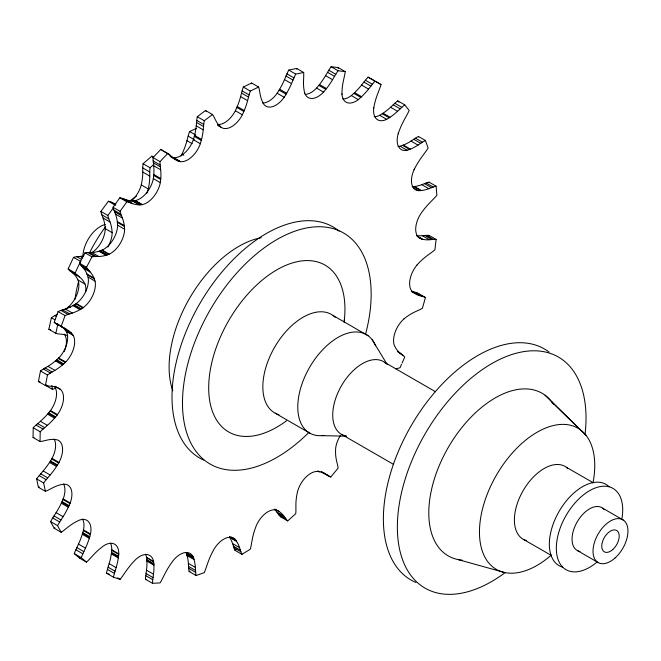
<?xml version="1.0" encoding="UTF-8"?>
<svg xmlns="http://www.w3.org/2000/svg" width="661" height="661" viewBox="0 0 661 661"><rect width="100%" height="100%" fill="white"/><g stroke="black" fill="none" stroke-linecap="round" stroke-linejoin="round"><path stroke-width="0.99" d="M82.542 519.025A19.888 11.485 -60 0 1 82.799 532.626L89.78 536.699A19.888 11.485 -60 0 0 79.485 520.091L76.131 521.711A51.269 29.605 -60 0 0 68.513 526.734L64.125 530.18A32.001 18.475 -60 0 1 61.159 532.27L57.581 525.652A31.984 18.467 -60 0 1 59.705 522.008L63.084 516.687A51.269 29.596 -60 0 0 68.306 507.243L69.05 505.673A19.896 11.485 -60 0 0 63.539 484.166L60.341 484.819A51.261 29.596 -60 0 0 52.806 487.752L48.352 490.032A32.009 18.483 -60 0 1 45.386 491.321L38.404 487.289L36.652 478.895A31.984 18.467 -60 0 1 39.206 475.639L43.163 470.979A51.269 29.596 -60 0 0 49.525 462.436L50.129 461.502L57.11 465.542L57.499 464.964A19.896 11.485 -60 0 0 57.036 439.772L54.161 439.408A51.269 29.605 -60 0 0 47.113 440.094L42.833 441.094A32.034 18.5 -60 0 1 40.04 441.515L33.05 437.483L33.224 427.766A32.009 18.483 -60 0 1 36.066 425.064L40.387 421.313A51.269 29.596 -60 0 0 47.559 414.133L48.699 412.828A19.888 11.485 -60 0 0 54.574 386.561M40.04 441.515L40.214 431.798A32.009 18.483 -60 0 1 43.056 429.105L47.377 425.345A51.269 29.596 -60 0 0 54.541 418.165L55.681 416.86A19.888 11.485 -60 0 0 60.325 389.279L57.961 387.949A51.269 29.596 -60 0 0 51.748 386.33L47.873 385.999A32.001 18.475 -60 0 1 45.394 385.528L38.404 381.488L40.495 370.978A31.976 18.458 -60 0 1 43.469 368.987L47.931 366.334A51.269 29.596 -60 0 0 55.507 360.906L56.747 359.865A19.896 11.485 -60 0 0 66.232 331.392L64.481 329.161A51.261 29.596 -60 0 0 59.465 325.328L56.21 323.683A32.017 18.483 -60 0 1 54.177 322.337L58.069 311.587A32.034 18.491 -60 0 1 61.019 310.406L65.373 309.009A51.269 29.596 -60 0 0 72.958 305.63L74.23 304.903A19.896 11.485 -60 0 0 88.053 277.075L86.971 274.018A51.277 29.605 -60 0 0 83.46 268.226L80.997 265.35A31.992 18.475 -60 0 1 79.518 263.21L85.005 252.808A31.992 18.475 -60 0 1 87.773 252.502L91.788 252.428A51.269 29.596 -60 0 0 98.968 251.271L100.199 250.907A19.896 11.485 -60 0 0 117.617 225.219L117.303 221.584A51.269 29.596 -60 0 0 115.435 214.057L113.907 210.107A32.009 18.475 -60 0 1 113.064 207.29L119.848 197.788A32.009 18.483 -60 0 1 122.277 198.383L125.739 199.639A51.269 29.596 -60 0 0 132.126 200.77L133.258 200.787L140.248 204.819A19.896 11.485 -60 0 0 160.309 182.659L160.78 178.536A51.269 29.596 -60 0 0 160.673 169.786L160.144 164.969A31.984 18.467 -60 0 1 159.987 161.623L167.803 153.443A31.984 18.467 -60 0 1 169.77 154.897L172.48 157.425A51.269 29.596 -60 0 0 177.735 160.78L178.701 161.177A19.896 11.485 -60 0 0 200.341 143.743L201.564 139.421A51.269 29.596 -60 0 0 203.224 129.853L203.737 124.442A32.017 18.483 -60 0 1 204.274 120.748L212.503 114.527A31.992 18.467 -60 0 1 213.9 116.766L215.726 120.409A51.269 29.596 -60 0 0 219.559 125.821L220.311 126.573A19.896 11.485 -60 0 0 242.356 114.799L244.264 110.503A51.269 29.596 -60 0 0 247.602 100.646L249.123 94.92A31.992 18.475 -60 0 1 250.321 91.078L258.616 87.045A32.001 18.475 -60 0 1 259.368 89.946L260.211 94.523A51.269 29.596 -60 0 0 262.417 101.687L262.913 102.752A19.896 11.485 -60 0 0 284.172 97.274L286.667 93.234A51.261 29.596 -60 0 0 291.501 83.617L293.947 77.899A32.009 18.483 -60 0 1 295.74 74.106L303.663 72.479A31.992 18.467 -60 0 1 303.73 75.891L303.531 81.146A51.269 29.596 -60 0 0 304.002 89.681L304.209 91.003A19.896 11.485 -60 0 0 323.543 92.119L326.493 88.549A51.269 29.596 -60 0 0 332.557 79.692L335.796 74.28A31.992 18.467 -60 0 1 338.085 70.752L345.216 71.628A31.992 18.467 -60 0 1 344.588 75.354L343.365 81.014A51.269 29.596 -60 0 0 342.067 90.45L341.985 91.896A19.888 11.485 -60 0 0 358.336 99.613L361.584 96.704A51.269 29.596 -60 0 0 368.549 89.086L372.407 84.269A31.984 18.467 -60 0 1 375.084 81.196L381.025 84.517A32.009 18.483 -60 0 1 379.745 88.367L377.563 94.118A51.269 29.596 -60 0 0 374.564 103.959L374.2 105.537A19.896 11.485 -60 0 0 386.693 119.344L390.056 117.261A51.261 29.596 -60 0 0 397.558 111.288L401.83 107.33A32.001 18.475 -60 0 1 404.73 104.876L409.167 110.461A32.001 18.475 -60 0 1 407.3 114.229L404.284 119.765A51.269 29.596 -60 0 0 399.74 129.473L399.128 131.035A19.888 11.485 -60 0 0 407.077 150.254L410.374 149.105A51.269 29.596 -60 0 0 418 145.106L422.453 142.222A32.001 18.475 -60 0 1 425.436 140.512L428.121 148.072A32.001 18.475 -60 0 1 425.767 151.543L422.073 156.566A51.269 29.596 -60 0 0 416.248 165.63L415.364 167.192A19.888 11.485 -60 0 0 418.388 190.682L421.445 190.533A51.277 29.605 -60 0 0 428.791 188.707L433.186 187.055A32.001 18.475 -60 0 1 436.078 186.187L436.88 195.301A32.001 18.475 -60 0 1 434.161 198.308L429.997 202.547A51.269 29.596 -60 0 0 423.18 210.462L422.139 211.842A19.896 11.485 -60 0 0 420.817 213.718L420.47 214.263A19.896 11.485 -60 0 0 420.016 238.439L422.668 239.299A51.261 29.596 -60 0 0 429.328 239.753L433.434 239.414A32.001 18.475 -60 0 1 436.095 239.447L434.938 249.759A32.001 18.475 -60 0 1 432.013 252.114L427.584 255.336A51.269 29.596 -60 0 0 420.165 261.682L419.024 262.814A19.896 11.485 -60 0 0 411.853 291.08L413.951 292.897A51.261 29.596 -60 0 0 419.57 295.624L423.156 296.624A32.017 18.483 -60 0 1 425.436 297.541L422.42 308.241A32.001 18.475 -60 0 1 419.438 309.835L415.001 311.876A51.269 29.596 -60 0 0 407.366 316.305L406.135 317.173A19.896 11.485 -60 0 0 394.361 345.538L395.807 348.215A51.269 29.596 -60 0 0 400.079 353.048L402.954 355.329A31.992 18.475 -60 0 1 404.722 357.08L402.103 363.079M344.232 322.502L344.398 319.494M167.803 153.443L160.813 149.411L153.005 157.591A31.984 18.467 -60 0 0 153.162 160.937L153.691 165.746A51.269 29.596 -60 0 1 153.79 174.504L153.327 178.619A19.896 11.485 -60 0 1 133.258 200.787M171.554 157.078L171.711 157.144A19.896 11.485 -60 0 0 193.351 139.711L194.557 135.447A51.269 29.596 -60 0 0 196.243 125.821L196.747 120.409A32.017 18.483 -60 0 1 197.284 116.708L205.513 110.494L212.503 114.527M429.047 236.051L429.105 235.407A32.001 18.475 -60 0 0 426.444 235.382L422.346 235.721A51.261 29.596 -60 0 1 416.868 235.506M373.721 108.206L373.804 107.603M340.308 435.657A19.896 11.485 -60 0 0 335.623 448.538L335.548 452.463A51.269 29.596 -60 0 0 336.532 460.634L337.573 465.047A32.001 18.475 -60 0 1 338.077 468.153L330.773 477.002A31.984 18.467 -60 0 1 328.558 475.97L325.452 474.069A51.269 29.596 -60 0 0 319.594 471.805L318.561 471.607A19.896 11.485 -60 0 0 297.541 491.536L296.69 495.783A51.261 29.596 -60 0 0 295.905 505.004L295.913 510.152A32.001 18.475 -60 0 1 295.723 513.704L287.7 520.901A32.009 18.483 -60 0 1 286.006 519.042L283.718 515.935A51.269 29.596 -60 0 0 279.14 511.523L278.273 510.953A19.896 11.485 -60 0 0 277.116 510.333L276.736 510.193A19.896 11.485 -60 0 0 256.286 525.652L254.708 529.998A51.269 29.596 -60 0 0 252.196 539.773L251.172 545.375A32.009 18.483 -60 0 1 250.304 549.175L241.976 554.339A31.992 18.475 -60 0 1 240.901 551.753L239.555 547.614A51.269 29.596 -60 0 0 236.514 541.285L235.886 540.376A19.896 11.485 -60 0 0 214.09 549.06L211.867 553.265A51.269 29.605 -60 0 0 207.752 563.065L205.761 568.824A32.009 18.483 -60 0 1 204.257 572.666L196.086 575.516A32.001 18.475 -60 0 1 195.673 572.343L195.35 567.394A51.269 29.596 -60 0 0 194.004 559.495L193.648 558.289A19.896 11.485 -60 0 0 173.215 560.495L170.472 564.329A51.269 29.596 -60 0 0 164.986 573.624L162.127 579.234A32.009 18.475 -60 0 1 160.069 582.911L152.493 583.299A32.009 18.475 -60 0 1 152.774 579.705L153.484 574.211A51.269 29.596 -60 0 0 153.906 565.163L153.839 563.734A19.896 11.485 -60 0 0 135.877 559.33L132.754 562.594A51.269 29.605 -60 0 0 126.193 570.889L122.624 576.037A32.017 18.483 -60 0 1 120.12 579.358L113.461 577.227L106.479 573.194A31.992 18.475 -60 0 1 107.437 569.377L109.148 563.626A51.269 29.596 -60 0 0 111.312 553.926L111.544 552.348A19.896 11.485 -60 0 0 110.486 543.21M82.799 532.626L82.286 534.262A51.269 29.596 -60 0 1 78.494 544.102L75.875 549.787A32.001 18.475 -60 0 0 74.288 553.621L79.51 558.107L86.5 562.139A32.025 18.491 -60 0 0 89.309 559.363L93.399 554.951A51.269 29.605 -60 0 1 100.687 548.101L104.008 545.598A19.896 11.485 -60 0 1 118.534 556.38L118.302 557.958A51.269 29.596 -60 0 1 116.138 567.667L114.427 573.409A31.992 18.475 -60 0 0 113.461 577.227M152.493 583.299L145.503 579.259A32.009 18.475 -60 0 1 145.784 575.673L146.494 570.17A51.269 29.596 -60 0 0 146.916 561.131L146.849 559.702A19.896 11.485 -60 0 0 145.428 554.191M111.312 553.926L118.302 557.958M111.445 552.96L118.443 556.95M45.394 385.528L47.485 375.01A31.976 18.458 -60 0 1 50.459 373.019L54.921 370.367A51.269 29.596 -60 0 0 62.498 364.938L63.737 363.897A19.896 11.485 -60 0 0 73.222 335.424L71.462 333.194L64.481 329.161M67.703 335.697A51.269 29.596 -60 0 0 61.828 334.218L58.755 333.945A32.439 18.731 -60 0 1 55.83 333.318L48.84 329.285L51.393 317.743A32.439 18.731 -60 0 1 54.937 315.57L57.565 314.19M55.83 333.318L57.854 323.956M194.557 135.447L201.564 139.421M217.519 124.499A19.896 11.485 -60 0 0 235.366 110.767L237.249 106.528A51.269 29.596 -60 0 0 240.612 96.605L242.133 90.888A31.992 18.475 -60 0 1 243.331 87.037L251.634 83.013L258.616 87.045M181.007 155.963A19.954 11.518 -60 0 0 181.965 154.22A51.269 29.596 -60 0 0 186.939 140.669L188.154 136.116A32.439 18.731 -60 0 1 189.616 131.539L196.4 128.424M418.264 294.17L418.446 293.501A32.017 18.483 -60 0 0 416.174 292.583L412.588 291.584A51.261 29.596 -60 0 1 411.456 291.228M398.178 133.819L398.368 133.191M89.78 536.699L89.276 538.302A51.269 29.596 -60 0 1 85.476 548.143L82.865 553.827A32.001 18.475 -60 0 0 81.278 557.661L86.5 562.139M82.6 533.253L89.582 537.294M79.518 263.21L86.508 267.242A31.992 18.475 -60 0 0 87.987 269.382L90.441 272.258A51.277 29.605 -60 0 1 93.961 278.058L95.044 281.107A19.896 11.485 -60 0 1 81.22 308.935L79.948 309.662A51.269 29.596 -60 0 1 72.363 313.05L68.009 314.446A32.034 18.491 -60 0 0 65.059 315.619L61.167 326.369A32.017 18.483 -60 0 0 63.2 327.716L66.455 329.368A51.261 29.596 -60 0 1 71.438 333.169M237.249 106.528L244.264 110.503M262.739 103.075A19.896 11.485 -60 0 0 277.182 93.242L279.644 89.26A51.261 29.596 -60 0 0 284.511 79.584L286.957 73.858A32.009 18.483 -60 0 1 288.75 70.074L296.682 68.447L303.663 72.479M85.707 291.815A19.954 11.518 -60 0 0 85.005 284.056A51.269 29.596 -60 0 0 79.485 276.926L70.215 271.068A32.439 18.731 -60 0 1 68.149 268.928L73.528 257.369A32.439 18.731 -60 0 1 76.899 256.708L80.138 256.402A51.269 29.596 -60 0 0 83.873 255.774M79.485 276.926L77.205 275.1A32.439 18.731 -60 0 1 75.139 272.968L80.518 261.409A32.439 18.731 -60 0 1 80.948 261.285M401.508 364.409L400.004 367.731A31.992 18.467 -60 0 1 397.129 368.474L395.509 368.755M414.05 169.794L414.323 169.208M61.159 532.27L54.169 528.238L50.591 521.62A31.984 18.467 -60 0 1 52.715 517.976L56.094 512.655A51.269 29.596 -60 0 0 61.316 503.211L62.084 501.6A19.896 11.485 -60 0 0 63.654 484.125M68.744 506.309L61.779 502.211M61.316 503.211L68.306 507.243M69.05 505.673L62.084 501.6M86.508 267.242L91.995 256.84A31.992 18.475 -60 0 1 94.754 256.534L98.77 256.468A51.269 29.596 -60 0 0 105.958 255.303L107.189 254.939A19.896 11.485 -60 0 0 124.599 229.251L124.285 225.566A51.269 29.596 -60 0 0 122.425 218.089L120.889 214.139A32.009 18.475 -60 0 1 120.054 211.322L113.064 207.29M279.644 89.26L286.667 93.234M305.25 94.416A19.896 11.485 -60 0 0 316.553 88.087L319.503 84.517A51.269 29.596 -60 0 0 325.567 75.66L328.806 70.248A31.992 18.467 -60 0 1 331.103 66.72L338.225 67.587L345.216 71.628M57.11 465.542L56.516 466.468A51.269 29.596 -60 0 1 50.153 475.011L46.187 479.671A31.984 18.467 -60 0 0 43.643 482.935L45.386 491.321M49.525 462.436L56.516 466.468M50.129 461.502L50.509 460.932A19.896 11.485 -60 0 0 54.177 439.135M120.054 211.322L126.829 201.82A32.009 18.483 -60 0 1 129.267 202.415L132.721 203.671A51.269 29.596 -60 0 0 139.116 204.803L140.248 204.819M91.755 252.709A19.954 11.518 -60 0 0 105.173 228.615A51.269 29.596 -60 0 0 103.042 217.973L101.827 214.817A32.439 18.731 -60 0 1 100.869 211.429L108.429 201.241A32.439 18.731 -60 0 1 111.213 202.167L113.799 203.423A51.269 29.596 -60 0 0 115.807 204.257M107.793 247.024A19.954 11.518 -60 0 0 112.155 232.647A51.269 29.596 -60 0 0 110.032 222.005L108.809 218.857A32.439 18.731 -60 0 1 107.859 215.461L113.494 207.785M342.828 99.051A19.888 11.485 -60 0 0 351.355 95.572L354.593 92.672A51.269 29.596 -60 0 0 361.567 85.054L365.426 80.237A31.984 18.467 -60 0 1 368.094 77.163L374.035 80.485A32.009 18.483 -60 0 1 373.895 80.964M417.05 264.954L417.479 264.441M48.253 413.323L55.268 417.322M374.151 116.716A19.896 11.485 -60 0 0 379.703 115.311L383.066 113.229A51.261 29.596 -60 0 0 390.568 107.256L394.84 103.298A32.001 18.475 -60 0 1 397.748 100.844L404.73 104.876M130.961 201.299A19.954 11.518 -60 0 0 141.272 184.923A51.269 29.596 -60 0 0 142.784 172.05L142.784 167.952A32.439 18.731 -60 0 1 143.057 163.713L151.881 156.136L153.633 157.144M146.651 193.541A19.954 11.518 -60 0 0 148.262 188.955A51.269 29.596 -60 0 0 149.774 176.082L149.774 171.984A32.439 18.731 -60 0 1 150.047 167.745L153.889 164.358M404.045 318.825L404.515 318.42M274.315 509.193A51.269 29.596 -60 0 1 276.728 511.903L279.016 515.01A32.009 18.483 -60 0 0 280.71 516.869L281.214 516.423M56.301 360.228L63.324 364.244M398.087 146.461A19.888 11.485 -60 0 0 400.087 146.221L403.384 145.073A51.269 29.596 -60 0 0 411.01 141.066L415.463 138.182A32.001 18.475 -60 0 1 418.454 136.48L425.436 140.512M236.035 549.679L234.994 550.307A31.992 18.475 -60 0 1 233.911 547.721L232.573 543.582A51.269 29.596 -60 0 0 229.524 537.253L229.425 537.112M80.766 309.191L73.776 305.159M412.117 186.642L414.455 186.493A51.277 29.605 -60 0 0 421.801 184.675L426.196 183.014A32.001 18.475 -60 0 1 429.096 182.155L436.078 186.187M190.12 571.154L189.096 571.484A32.001 18.475 -60 0 1 188.691 568.311L188.368 563.354A51.269 29.596 -60 0 0 187.013 555.463L186.658 554.257A19.896 11.485 -60 0 0 186.121 552.819L185.939 552.439L193.111 556.851L186.121 552.819M99.728 251.04L106.718 255.072M413.736 186.567L420.718 190.599M316.71 471.467L317.148 471.458M145.503 579.259L145.974 579.251M321.411 435.649L346.075 436.161M139.843 204.803L132.853 200.77M458.015 559.561L504.83 572.583M108.949 574.045L109.362 574.178M108.123 573.765L106.479 573.194M170.86 156.797L178.404 161.044M566.394 467.302L593.214 482.728M523.553 539.45L551.233 555.372M368.094 77.163L381.025 84.517M365.426 80.237L372.407 84.269M363.938 82.088L370.928 86.12M394.84 103.298L401.83 107.33M331.103 66.72L338.085 70.752M361.567 85.054L368.549 89.086M393.196 104.818L400.186 108.85M328.806 70.248L335.796 74.28M390.568 107.256L397.558 111.288M327.559 72.33L334.549 76.362M325.567 75.66L332.557 79.692M354.593 92.672L361.584 96.704M353.85 93.375L360.832 97.407M383.066 113.229L390.056 117.261M351.355 95.572L358.336 99.613M382.289 113.742L389.271 117.782M379.703 115.311L386.693 119.344M415.463 138.182L422.453 142.222M319.503 84.517L326.493 88.549M413.753 139.289L420.743 143.33M318.825 85.368L325.815 89.4M288.75 70.074L295.74 74.106M411.01 141.066L418 145.106M316.553 88.087L323.543 92.119M286.957 73.858L293.947 77.899M286.015 76.056L293.005 80.097M403.384 145.073L410.374 149.105M402.615 145.379L409.597 149.411M284.511 79.584L291.501 83.617M400.087 146.221L407.077 150.254M279.116 90.152L286.106 94.184M277.182 93.242L284.172 97.274M426.196 183.014L433.186 187.055M424.502 183.651L431.493 187.691M421.801 184.675L428.791 188.707M243.331 87.037L250.321 91.078M414.455 186.493L421.445 190.533M413.142 187.65L418.388 190.682M242.133 90.888L249.123 94.92M241.546 93.085L248.536 97.117M240.612 96.605L247.602 100.646M236.853 107.47L243.843 111.502M235.366 110.767L242.356 114.799M429.105 235.407L436.095 239.447M426.444 235.382L433.434 239.414M424.866 235.514L431.856 239.546M422.346 235.721L429.328 239.753M416.554 235.762L422.668 239.299M417.669 236.613L422.032 239.133M217.816 124.813L219.559 125.821M217.411 124.755L220.03 126.268M218.568 125.557L220.311 126.573M218.18 125.607L221.377 127.441M197.284 116.708L204.274 120.748M196.747 120.409L203.737 124.442M196.557 122.492L203.538 126.524M196.243 125.821L203.224 129.853M189.616 131.539L195.73 135.067M194.317 136.389L201.308 140.421M188.154 136.116L194.268 139.645M193.351 139.711L200.341 143.743M186.939 140.669L192.177 143.693M181.965 154.22L183.708 155.228M418.446 293.501L425.436 297.541M416.174 292.583L423.156 296.624M414.794 292.203L421.784 296.235M412.588 291.584L419.57 295.624M411.696 291.501L413.439 292.509M411.332 291.385L413.951 292.897M163.655 151.369L169.77 154.897M169.86 155.913L172.48 157.425M171.711 157.144L178.701 161.177M153.005 157.591L159.987 161.623M153.162 160.937L160.144 164.969M153.36 162.788L160.35 166.82M153.691 165.746L160.673 169.786M143.057 163.713L150.047 167.745M142.784 167.952L149.774 171.984M153.79 174.504L160.78 178.536M153.707 175.454L160.697 179.486M142.784 172.05L149.774 176.082M153.327 178.619L160.309 182.659M141.272 184.923L148.262 188.955M397.459 351.536L400.079 353.048M399.227 352.941L401.855 354.453M401.21 354.321L402.954 355.329M333.185 315.578L368.127 335.755M132.126 200.77L139.116 204.803M125.739 199.639L132.721 203.671M123.607 198.862L130.597 202.902M122.277 198.383L129.267 202.415M119.848 197.788L126.829 201.82M113.799 203.423L115.543 204.431M111.213 202.167L115.584 204.687M108.429 201.241L115.419 205.282M384.71 362.41L435.516 391.742M113.907 210.107L120.889 214.139M114.493 211.627L121.484 215.66M115.435 214.057L122.425 218.089M100.869 211.429L107.859 215.461M117.303 221.584L124.285 225.566M117.402 222.377L124.384 226.409M101.827 214.817L108.809 218.857M117.617 225.219L124.599 229.251M103.042 217.973L110.032 222.005M602.634 508.152L623.596 520.257M105.173 228.615L112.155 232.647M100.199 250.907L107.189 254.939M98.968 251.271L105.958 255.303M91.788 252.428L98.77 256.468M89.309 252.477L96.299 256.509M87.773 252.502L94.754 256.534M85.005 252.808L91.995 256.84M80.138 256.402L82.757 257.914M76.899 256.708L81.262 259.228M73.528 257.369L80.518 261.409M577.433 550.596L598.395 562.693M80.997 265.35L87.987 269.382M81.939 266.449L88.929 270.489M83.46 268.226L90.441 272.258M86.971 274.018L93.961 278.058M87.252 274.703L94.242 278.744M88.053 277.075L95.044 281.107M68.149 268.928L75.139 272.968M70.215 271.068L77.205 275.1M72.495 272.886A51.269 29.596 -60 0 1 78.015 280.016L85.005 284.056M341.869 434.558L393.568 464.402M275.224 413.191L310.158 433.36M74.23 304.903L81.22 308.935M72.958 305.63L79.948 309.662M65.042 309.588A51.269 29.596 -60 0 0 68.934 306.481L70.677 307.489M65.373 309.009L72.363 313.05M62.696 309.869L69.678 313.909M61.019 310.406L68.009 314.446M58.069 311.587L65.059 315.619M54.937 315.57L56.681 316.578M323.791 472.97L330.773 477.002M321.089 471.549L325.452 474.069M322.13 472.218L328.558 475.97M317.842 470.797L319.594 471.805M51.393 317.743L54.888 319.759M54.177 322.337L66.455 329.368M56.21 323.683L64.448 328.352M64.885 329.624L71.875 333.665M66.232 331.392L73.222 335.424M56.747 359.865L63.737 363.897M55.507 360.906L62.498 364.938M47.931 366.334L54.921 370.367M45.188 367.962L52.169 372.003M43.469 368.987L50.459 373.019M40.495 370.978L47.485 375.01M274.993 509.185L279.14 511.523M276.728 511.903L283.718 515.935M278.141 513.812L285.122 517.844M279.016 515.01L286.006 519.042M55.012 386.198L60.325 389.279M280.71 516.869L287.7 520.901M46.13 384.991L47.873 385.999M55.689 388.288A32.447 18.731 -60 0 1 52.252 389.246L45.27 385.214A32.447 18.731 -60 0 0 46.113 385.041M48.699 412.828L55.681 416.86M47.559 414.133L54.541 418.165M40.387 421.313L47.377 425.345M37.727 423.627L44.717 427.659M231.226 537.021L235.01 539.318L231.515 537.302M36.066 425.064L43.056 429.105M229.772 536.848L235.886 540.376M230.003 537.203L236.142 540.772M229.524 537.253L236.514 541.285M33.224 427.766L40.214 431.798M232.573 543.582L239.555 547.614M233.399 546.126L240.381 550.159M233.911 547.721L240.901 551.753M234.994 550.307L241.976 554.339M50.509 460.932L57.499 464.964M43.163 470.979L50.153 475.011M186.658 554.257L193.648 558.289M186.799 554.769L193.772 558.76M187.013 555.463L194.004 559.495M40.726 473.846L47.716 477.878M39.206 475.639L46.187 479.671M188.368 563.354L195.35 567.394M188.567 566.403L195.549 570.443M36.652 478.895L43.643 482.935M188.691 568.311L195.673 572.343M189.096 571.484L196.086 575.516M146.849 559.702L153.839 563.734M146.874 560.305L153.856 564.345M146.916 561.131L153.906 565.163M56.094 512.655L63.084 516.687M54.012 515.927L61.002 519.967M146.494 570.17L153.484 574.211M82.286 534.262L89.276 538.302M52.715 517.976L59.705 522.008M111.544 552.348L118.534 556.38M146.056 573.558L153.046 577.59M145.784 575.673L152.774 579.705M50.591 521.62L57.581 525.652M78.494 544.102L85.476 548.143M109.148 563.626L116.138 567.667M76.883 547.605L83.873 551.638M108.09 567.163L115.08 571.203M75.875 549.787L82.865 553.827M107.437 569.377L114.427 573.409M117.501 577.846L120.12 579.358M74.288 553.621L81.278 557.661M545.019 395.179L580.383 429.832M551.712 401.764L586.2 435.549M397.748 100.844L398.88 102.207M372.176 339.737L387.189 364.5M418.454 136.48L418.628 136.943M304.704 93.036L304.589 92.664M429.096 182.155L429.154 182.717M52.252 389.246L51.963 385.495M342.001 94.374L341.968 93.829M151.881 156.136A32.447 18.731 -60 0 1 152.641 156.963M78.015 280.016A19.954 11.518 -60 0 1 68.934 306.481M50.633 329.756A32.439 18.731 -60 0 1 48.84 329.285M64.324 334.202A19.954 11.518 -60 0 1 64.208 351.586M338.225 67.587A31.992 18.467 -60 0 1 338.101 68.513M296.682 68.447A31.992 18.467 -60 0 1 296.731 69.273M251.634 83.013A32.001 18.475 -60 0 1 251.858 83.699M205.513 110.494A31.992 18.467 -60 0 1 206.166 111.42M160.813 149.411A31.984 18.467 -60 0 1 162.78 150.865M39.933 381.851A32.001 18.475 -60 0 1 38.404 381.488M34.083 437.384A32.034 18.5 -60 0 1 33.05 437.483M39.321 486.942A32.009 18.483 -60 0 1 38.404 487.289M54.913 527.751A32.001 18.475 -60 0 1 54.169 528.238M80.221 557.446A32.025 18.491 -60 0 1 79.51 558.107M323.502 472.863A31.984 18.467 -60 0 1 322.238 472.309M172.827 390.833A98.522 56.879 -60 0 1 189.5 298.417A98.522 56.879 -60 0 1 261.186 237.729M580.077 551.472A24.705 14.261 -60 0 1 577.169 521.917A24.705 14.261 -60 0 1 604.212 509.664M596.577 562.428A46.939 27.101 -60 0 1 556.413 550.902A46.939 27.101 -60 0 1 591.884 489.454A46.939 27.101 -60 0 1 621.951 518.472M562.643 567.179A46.939 27.101 -60 0 1 559.057 511.465A46.939 27.101 -60 0 1 609.103 486.711M526.305 540.558A41.998 24.25 -60 0 1 523.099 490.702A41.998 24.25 -60 0 1 567.873 468.55M551.365 555.066A81.526 47.071 -60 0 1 479.663 537.5A81.526 47.071 -60 0 1 541.904 429.691A81.526 47.071 -60 0 1 592.967 483.009M462.336 560.164A93.879 54.202 -60 0 1 448.662 446.762A93.879 54.202 -60 0 1 553.447 404.218M505.12 572.641A133.406 77.023 -60 0 1 397.468 532.155A133.406 77.023 -60 0 1 496.18 361.179A133.406 77.023 -60 0 1 585.068 434.161M415.943 582.49A133.406 77.023 -60 0 1 411.01 425.99A133.406 77.023 -60 0 1 549.01 352.007M346.364 436.053A41.998 24.25 -60 0 1 340.679 387.123A41.998 24.25 -60 0 1 386.189 363.657M323.923 435.392A56.821 32.802 -60 0 1 309.555 367.417A56.821 32.802 -60 0 1 375.605 345.868M278.942 414.687A56.821 32.802 -60 0 1 274.612 347.24A56.821 32.802 -60 0 1 335.185 317.272M286.519 420.784A96.349 55.631 -60 0 1 208.769 391.552A96.349 55.631 -60 0 1 280.066 268.069A96.349 55.631 -60 0 1 344.257 320.783M309.084 432.244A133.406 77.023 -60 0 1 183.122 415.257A133.406 77.023 -60 0 1 287.775 234.002A133.406 77.023 -60 0 1 365.467 334.598M203.72 460.089A133.406 77.023 -60 0 1 200.837 301.895A133.406 77.023 -60 0 1 339.085 231.119M74.99 299.441A98.82 57.053 -60 0 1 78.585 281.47M89.425 253.097A98.82 57.053 -60 0 1 105.677 226.591M129.895 201.027A98.82 57.053 -60 0 1 136.587 195.953M82.956 255.27A24.705 14.261 -60 0 1 105.306 224.459M111.767 549.812L111.75 550.357L118.732 554.422L118.757 553.844L111.767 549.812M83.501 529.94L83.377 530.519L90.35 534.592L90.491 533.972L83.501 529.94M63.216 498.906L62.977 499.534L69.967 503.575L70.206 502.947L63.208 498.948M52.021 458.387L51.69 458.99L58.672 463.022L59.003 462.419L52.021 458.387M50.5 410.555L50.12 411.068L57.086 415.133L57.49 414.587L50.5 410.555M58.755 357.998L58.292 358.452L65.282 362.492L65.736 362.03L58.755 357.998M76.321 303.531L75.841 303.886L82.823 307.919L83.311 307.572L76.321 303.531M102.265 250.114L101.786 250.329L108.768 254.369L109.255 254.146L102.24 250.131M135.191 200.605L142.181 204.637L135.191 200.605M173.405 157.599L180.395 161.631L173.405 157.599M153.575 561.486L146.593 557.454L153.666 561.99L153.575 561.486M612.739 549.588A12.352 7.131 -60 0 0 616.655 530.461A12.352 7.131 -60 0 0 602.047 543.416A12.352 7.131 -60 0 0 612.739 549.588M615.003 558.033A24.705 14.261 -60 0 0 622.836 519.761A24.705 14.261 -60 0 0 593.611 545.672A24.705 14.261 -60 0 0 615.003 558.033"/></g></svg>
